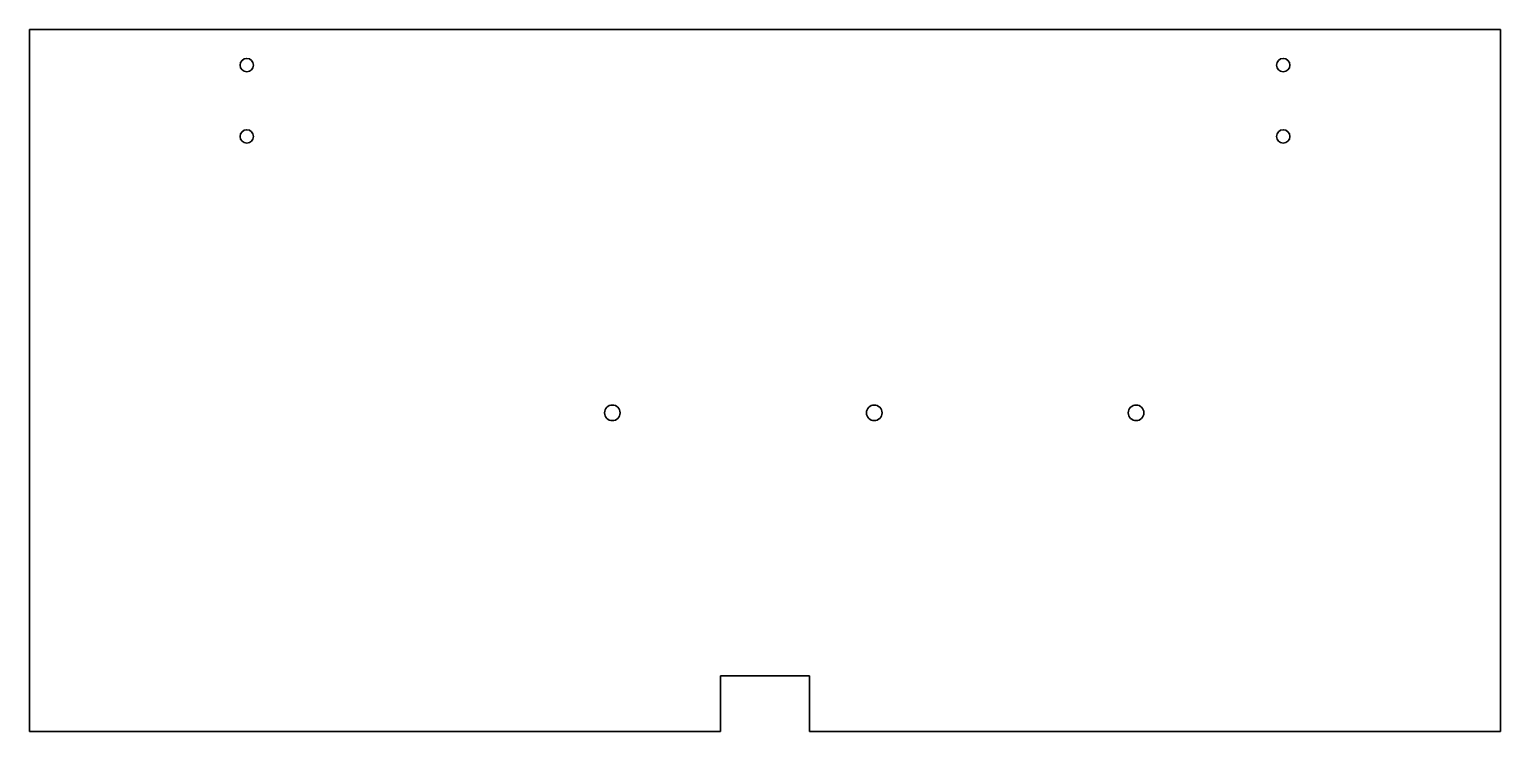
# Model space of a CAD drawing. Header units: inches. Extents: x 0 to 660, y 0 to 315.
import ezdxf

# ---------------------------------------------------------------- set-up
doc = ezdxf.new("R2010")
doc.units = ezdxf.units.IN
doc.header["$MEASUREMENT"] = 0
doc.layers.add('SIMUMAK Visible (ISO)', color=7, linetype='Continuous', lineweight=35)

# ---------------------------------------------------------------- blocks, each defined once
blk = doc.blocks.new('AMB-04-FOPED04_Sheet_11_AMB-04-FOPED04')
at = {"layer": 'SIMUMAK Visible (ISO)'}
for p, q in [((-330, 157.5), (330, 157.5)), ((-330, -157.5), (-330, 157.5)), ((330, 157.5), (330, -157.5)), ((-20, -157.5), (-20, -132.5)), ((-20, -132.5), (20, -132.5)), ((20, -132.5), (20, -157.5)), ((-20, -157.5), (-330, -157.5)), ((330, -157.5), (20, -157.5))]:
    blk.add_line(p, q, dxfattribs=at)
for centre, radius in [((-232.5, 141.5), 3), ((232.5, 141.5), 3), ((-232.5, 109.5), 3), ((232.5, 109.5), 3), ((-68.5, -14.5), 3.5), ((49, -14.5), 3.5), ((166.5, -14.5), 3.5)]:
    blk.add_circle(centre, radius, dxfattribs=at)

msp = doc.modelspace()

# ---------------------------------------------------------------- block references
msp.add_blockref('AMB-04-FOPED04_Sheet_11_AMB-04-FOPED04', (330, 157.5))

doc.saveas('drawing.dxf')
